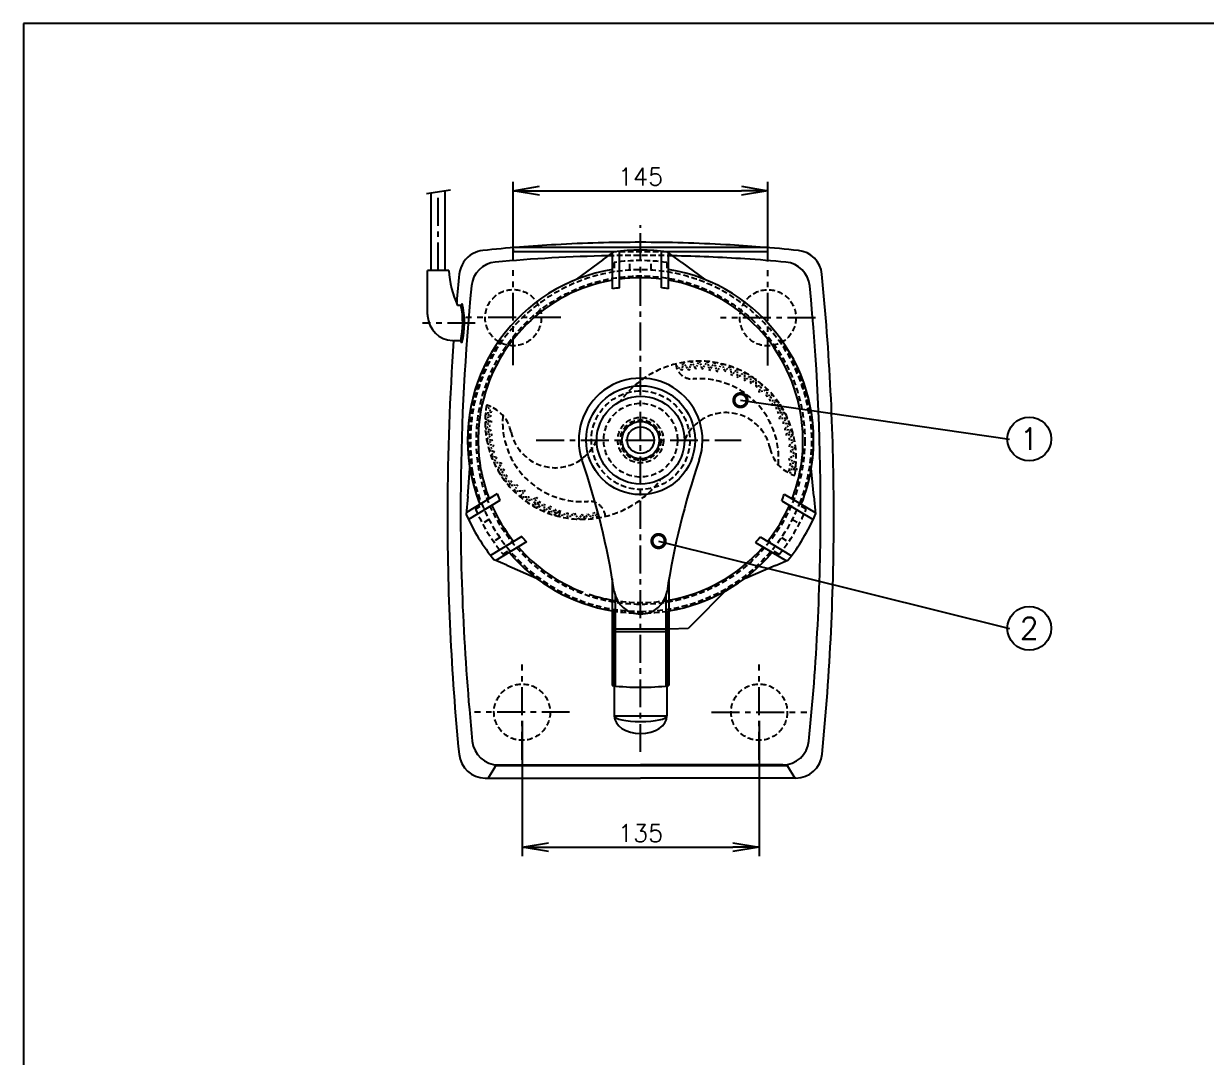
# Model space of a CAD drawing. Extents: x 115 to 2025, y 0 to 1377.
# Drawn here: x 115 to 789, y 788 to 1377 of the extents above; entities that cross this region are included whole.
import ezdxf
from ezdxf.enums import TextEntityAlignment as Align

# ---------------------------------------------------------------- set-up
doc = ezdxf.new("R2010")
doc.units = 0
doc.header["$LTSCALE"] = 0.5
doc.header["$PDMODE"] = 3
for name, pattern in [('ACISOTGL', [3, 2, -1]), ('CENTER', [50.8, 31.75, -6.35, 6.35, -6.35]), ('HIDDEN', [9.525, 6.35, -3.175])]:
    doc.linetypes.add(name, pattern=pattern)
doc.layers.get('0').update_dxf_attribs({"linetype": 'CONTINUOUS'})
doc.layers.get('DEFPOINTS').update_dxf_attribs({"linetype": 'CONTINUOUS'})
for name, color, linetype in [('DANMEN', 7, 'CONTINUOUS'), ('kiki-2d2', 7, 'CONTINUOUS'), ('SUNPOU', 7, 'CONTINUOUS'), ('WAKU', 7, 'CONTINUOUS')]:
    doc.layers.add(name, color=color, linetype=linetype)
doc.styles.get("Standard").update_dxf_attribs({"font": 'ROMANS', "bigfont": 'EXTFONT.shx'})
doc.dimstyles.get("Standard").update_dxf_attribs({"dimscale": 5, "dimtxt": 2, "dimasz": 3, "dimexe": 1, "dimexo": 1, "dimgap": 0.6, "dimtad": 3, "dimdec": 0, "dimzin": 0, "dimdsep": 46, "dimtxsty": 'STANDARD', "dimblk1": 'OPEN', "dimblk2": 'OPEN', "dimsah": 1, "dimcen": 1.5, "dimclrd": 7, "dimclre": 7, "dimclrt": 7, "dimadec": 0, "dimazin": 0, "dimtfac": 1, "dimtdec": 0, "dimtmove": 0, "dimatfit": 0, "dimldrblk": 'DOTSMALL', "dimfxl": 1, "dimtvp": 1, "dimtolj": 1, "dimtzin": 0, "dimarcsym": 0})

# ---------------------------------------------------------------- blocks, each defined once
blk = doc.blocks.new('_DotSmall')
at = {"color": 0, "linetype": 'ByBlock', "const_width": 0.5}
blk.add_lwpolyline([(-0.0625, 0, 1), (0.0625, 0, 1)], format="xyb", close=True, dxfattribs=at)
blk = doc.blocks.new('_OPEN')
at = {"color": 0, "linetype": 'ByBlock'}
for p, q in [((-1, 0.167), (0, 0)), ((0, 0), (-1, -0.167)), ((0, 0), (-1, 0))]:
    blk.add_line(p, q, dxfattribs=at)
blk = doc.blocks.new('*D20')
at = {"layer": 'DEFPOINTS', "color": 0}
for p in [(398.84, 984.76), (533.84, 984.76), (533.84, 907.86)]:
    blk.add_point(p, dxfattribs=at)
at = {"layer": 'SUNPOU', "color": 7, "lineweight": -2}
for p, q in [((398.84, 979.76), (398.84, 902.86)), ((533.84, 979.76), (533.84, 902.86)), ((413.84, 907.86), (518.84, 907.86))]:
    blk.add_line(p, q, dxfattribs=at)
at = {"layer": 'SUNPOU', "color": 7, "lineweight": -2, "xscale": 15, "yscale": 15, "zscale": 15, "rotation": 180}
blk.add_blockref('_OPEN', (398.84, 907.86), dxfattribs=at)
at = {"layer": 'SUNPOU', "color": 7, "lineweight": -2, "xscale": 15, "yscale": 15, "zscale": 15}
blk.add_blockref('_OPEN', (533.84, 907.86), dxfattribs=at)
at = {"layer": 'SUNPOU', "color": 7, "insert": (466.34, 915.86), "char_height": 10, "attachment_point": 5}
blk.add_mtext('\\A1;135', dxfattribs=at)
blk = doc.blocks.new('*D21')
at = {"layer": 'DEFPOINTS', "color": 0}
for p in [(538.82, 1281.64), (393.8, 1236.45), (538.82, 1236.36)]:
    blk.add_point(p, dxfattribs=at)
at = {"layer": 'SUNPOU', "color": 7, "lineweight": -2}
for p, q in [((393.8, 1241.45), (393.8, 1286.64)), ((538.82, 1241.36), (538.82, 1286.64)), ((408.8, 1281.64), (523.82, 1281.64))]:
    blk.add_line(p, q, dxfattribs=at)
at = {"layer": 'SUNPOU', "color": 7, "lineweight": -2, "xscale": 15, "yscale": 15, "zscale": 15, "rotation": 180}
blk.add_blockref('_OPEN', (393.8, 1281.64), dxfattribs=at)
at = {"layer": 'SUNPOU', "color": 7, "lineweight": -2, "xscale": 15, "yscale": 15, "zscale": 15}
blk.add_blockref('_OPEN', (538.82, 1281.64), dxfattribs=at)
at = {"layer": 'SUNPOU', "color": 7, "insert": (466.31, 1289.64), "char_height": 10, "attachment_point": 5}
blk.add_mtext('\\A1;145', dxfattribs=at)

msp = doc.modelspace()

# ---------------------------------------------------------------- linework, layer by layer
at = {"color": 2}
msp.add_line((493.34, 1032.47), (482.51, 1032.08), dxfattribs=at)
at = {"layer": 'DANMEN', "color": 4, "linetype": 'CENTER'}
msp.add_line((351.04, 1236.26), (351.04, 1281.13), dxfattribs=at)
at = {"layer": 'DANMEN', "color": 2, "linetype": 'CENTER'}
for p, q in [((466.34, 962.12), (466.34, 1262.12)), ((393.8, 1182.29), (393.8, 1236.45)), ((538.82, 1182.2), (538.82, 1236.36)), ((372.16, 1206.26), (342.18, 1206.26)), ((420.88, 1209.37), (366.72, 1209.37)), ((565.9, 1209.28), (511.74, 1209.28)), ((406.94, 1139.62), (523.53, 1139.62)), ((398.84, 957.68), (398.84, 1011.84)), ((533.84, 957.68), (533.84, 1011.84)), ((425.92, 984.76), (371.76, 984.76)), ((506.76, 984.76), (560.92, 984.76))]:
    msp.add_line(p, q, dxfattribs=at)
at = {"layer": 'DANMEN', "color": 2, "linetype": 'HIDDEN'}
for p, q in [((481.27, 1246.82), (451.3, 1246.82)), ((451.28, 1240.76), (451.28, 1235.7)), ((460.28, 1236.87), (460.28, 1241.69)), ((472.28, 1236.87), (472.28, 1241.69)), ((481.28, 1240.76), (481.28, 1235.7)), ((363.86, 1196.26), (364.61, 1195.04)), ((372.34, 1100.35), (376.12, 1102.65)), ((560.57, 1100.31), (556.22, 1102.91)), ((379.94, 1094.44), (376.23, 1092.18)), ((552.76, 1094.49), (556.75, 1092.11)), ((386.14, 1084.17), (382.49, 1081.94)), ((546.56, 1084.22), (550.59, 1081.81)), ((387.98, 1074.75), (391.63, 1076.97)), ((545.18, 1074.56), (541.08, 1077.01))]:
    msp.add_line(p, q, dxfattribs=at)
at = {"layer": 'DANMEN', "color": 2, "linetype": 'ACISOTGL'}
for p, q in [((486.52, 1181.94), (490.06, 1179.19)), ((490.06, 1179.19), (490.5, 1183.86)), ((490.5, 1183.86), (494.03, 1179.31)), ((494.03, 1179.31), (495.49, 1184.47)), ((495.49, 1184.47), (497.66, 1180.13)), ((497.66, 1180.13), (499.65, 1184.62)), ((499.65, 1184.62), (501.4, 1180.13)), ((501.4, 1180.13), (504.29, 1184.43)), ((504.29, 1184.43), (505.6, 1179.31)), ((505.6, 1179.31), (508.25, 1183.95)), ((508.25, 1183.95), (509.7, 1178.61)), ((509.7, 1178.61), (512.68, 1183.06)), ((512.68, 1183.06), (514.26, 1178.72)), ((514.26, 1178.72), (517.18, 1181.77)), ((517.18, 1181.77), (518.11, 1176.39)), ((518.11, 1176.39), (521.33, 1180.2)), ((521.33, 1180.2), (521.33, 1175.22)), ((521.33, 1175.22), (525.43, 1178.24)), ((525.43, 1178.24), (525.43, 1173.47)), ((525.43, 1173.47), (528.95, 1176.22)), ((528.95, 1176.22), (528.95, 1171.95)), ((528.95, 1171.95), (531.91, 1174.24)), ((531.91, 1174.24), (531.91, 1169.96)), ((531.91, 1169.96), (535.64, 1171.3)), ((535.64, 1171.3), (533.54, 1167.16)), ((533.54, 1167.16), (538.65, 1168.52)), ((538.65, 1168.52), (537.75, 1164.59)), ((537.75, 1164.59), (541.36, 1165.62)), ((541.36, 1165.62), (539.56, 1162.37)), ((378.59, 1159.62), (381.5, 1155.49)), ((539.56, 1162.37), (544.18, 1162.1)), ((544.18, 1162.1), (540.79, 1159.8)), ((540.79, 1159.8), (546.31, 1159.8)), ((546.31, 1159.8), (543.23, 1157.79)), ((381.18, 1153.38), (377.76, 1151.83)), ((377.76, 1151.83), (381.81, 1150.09)), ((381.5, 1155.49), (377.95, 1154.82)), ((377.95, 1154.82), (381.18, 1153.38)), ((543.23, 1157.79), (547.15, 1157.63)), ((547.15, 1157.63), (544.18, 1155.36)), ((544.18, 1155.36), (548.43, 1155.36)), ((548.43, 1155.36), (545, 1152.2)), ((545, 1152.2), (550.02, 1152.14)), ((550.02, 1152.14), (547.1, 1149.52)), ((381.81, 1150.09), (377.73, 1149.92)), ((377.73, 1149.92), (380.72, 1147.9)), ((380.72, 1147.9), (377.85, 1146.23)), ((377.85, 1146.23), (381.26, 1145.48)), ((381.26, 1145.48), (378.13, 1143.24)), ((547.1, 1149.52), (551.39, 1148.83)), ((551.39, 1148.83), (548.16, 1145.9)), ((548.16, 1145.9), (552.63, 1145.14)), ((552.63, 1145.14), (548.86, 1142.86)), ((378.13, 1143.24), (381.73, 1142.9)), ((381.73, 1142.9), (378.61, 1140.06)), ((378.61, 1140.06), (382.05, 1139.77)), ((382.05, 1139.77), (379.11, 1137.64)), ((548.86, 1142.86), (553.26, 1142.86)), ((553.26, 1142.86), (550.49, 1140.17)), ((550.49, 1140.17), (554.02, 1139.37)), ((554.02, 1139.37), (550.61, 1136.43)), ((379.11, 1137.64), (382.67, 1136.57)), ((382.67, 1136.57), (380.06, 1134.05)), ((380.06, 1134.05), (383.06, 1133.21)), ((383.06, 1133.21), (381.19, 1130.66)), ((550.61, 1136.43), (554.64, 1135.1)), ((554.89, 1131.75), (550.61, 1128.84)), ((554.64, 1135.1), (551.55, 1133.4)), ((551.55, 1133.4), (554.89, 1131.75)), ((381.19, 1130.66), (384.24, 1129.92)), ((384.24, 1129.92), (382.76, 1126.86)), ((382.76, 1126.86), (387.29, 1126.8)), ((387.29, 1126.8), (384.87, 1122.75)), ((550.61, 1128.84), (554.89, 1126.95)), ((554.89, 1126.95), (550.85, 1125.8)), ((550.85, 1125.8), (555.76, 1122.88)), ((384.87, 1122.75), (388.62, 1123.04)), ((388.62, 1123.04), (386.69, 1119.73)), ((386.69, 1119.73), (390.1, 1119.73)), ((390.1, 1119.73), (389.19, 1116.21)), ((555.76, 1122.88), (550.61, 1122.88)), ((550.61, 1122.88), (551.87, 1120.36)), ((389.19, 1116.21), (393, 1116.21)), ((393, 1116.21), (391.09, 1113.87)), ((391.09, 1113.87), (396.29, 1114.21)), ((396.29, 1114.21), (394.22, 1110.53)), ((394.22, 1110.53), (400.59, 1110.98)), ((400.59, 1110.98), (397.64, 1107.43)), ((397.64, 1107.43), (402.83, 1107.43)), ((402.83, 1107.43), (401, 1104.84)), ((401, 1104.84), (407.56, 1107)), ((407.56, 1107), (404.81, 1102.36)), ((404.81, 1102.36), (409.05, 1104.68)), ((409.05, 1104.68), (407.13, 1101.06)), ((407.13, 1101.06), (411.54, 1103.27)), ((411.54, 1103.27), (411.35, 1099.05)), ((411.35, 1099.05), (415.27, 1102.28)), ((415.27, 1102.28), (413.72, 1098.1)), ((413.72, 1098.1), (418.01, 1100.19)), ((418.01, 1100.19), (417.04, 1096.98)), ((419.68, 1096.26), (424.98, 1098.3)), ((424.98, 1098.3), (424.51, 1095.28)), ((424.51, 1095.28), (428.74, 1097.99)), ((428.74, 1097.99), (430.94, 1094.66)), ((438.9, 1094.94), (439.63, 1098.68)), ((439.63, 1098.68), (441.6, 1095.29)), ((441.6, 1095.29), (441.74, 1099.47)), ((430.94, 1094.66), (433.03, 1097.56)), ((433.03, 1097.56), (434.73, 1094.65)), ((434.73, 1094.65), (436.28, 1097.73)), ((436.28, 1097.73), (438.9, 1094.94))]:
    msp.add_line(p, q, dxfattribs=at)
at = {"layer": 'DANMEN', "color": 2}
for p, q in [((417.04, 1096.98), (420.5, 1099.54)), ((420.5, 1099.54), (419.68, 1096.26))]:
    msp.add_line(p, q, dxfattribs=at)
at = {"layer": 'DANMEN', "color": 2, "linetype": 'HIDDEN'}
for radius in [93.5, 28.05, 21, 13, 11.5]:
    msp.add_circle((466.34, 1139.62), radius, dxfattribs=at)
at = {"layer": 'DANMEN', "color": 4, "linetype": 'HIDDEN'}
for centre in [(393.8, 1209.37), (538.82, 1209.28), (398.84, 984.76), (533.84, 984.76)]:
    msp.add_circle(centre, 16, dxfattribs=at)
at = {"layer": 'DANMEN', "color": 3}
for centre, radius, start, end in [((378.02, 1232.69), 15, 95.91131, 118.12484), ((466.84, 374.84), 877.43, 93.1812, 95.91131), ((378.02, 1232.69), 15, 118.12484, 174.36087), ((1754.57, 1096.76), 1398.25, 174.36087, 175.02348)]:
    msp.add_arc(centre, radius, start, end, dxfattribs=at)
at = {"layer": 'DANMEN', "color": 2, "linetype": 'HIDDEN'}
for centre, radius, start, end in [((466.34, 340.22), 904.55, 88.84692, 91.1603), ((466.28, 1139.87), 102, 81.54348, 98.45652), ((466.36, 1139.65), 96.97, 8.88296, 188.89276), ((360.04, 1211.26), 15, 266.73423, 270), ((466.34, 1139.62), 97.5, 144.22418, 190.04136), ((466.31, 1139.61), 97.53, 338.35512, 35.77381), ((499.65, 1129.32), 55.3, 349.89547, 143.93903), ((495.62, 1183.76), 9.28, 184.63882, 274.23194), ((499.65, 1129.32), 45.3, 355.21342, 94.23194), ((433.03, 1149.92), 55.3, 169.89547, 323.93903), ((370.32, 1134.49), 26.46, 65.79876, 71.79816), ((372.97, 1140.38), 20, 11.67743, 65.79876), ((433.03, 1149.92), 45.3, 175.21342, 274.23194), ((514.98, 1129.62), 25.67, 11.67743, 157.07287), ((466.34, 1139.62), 97.5, 352.33774, 7.66226), ((417.69, 1149.62), 25.67, 191.67743, 337.07287), ((559.7, 1138.87), 20, 191.67743, 245.79876), ((466.34, 1139.62), 97.5, 190.04136, 201.68553), ((555.16, 1126.56), 7.02, 242.11576, 261.21875), ((437.05, 1095.49), 9.28, 4.63882, 94.23194), ((466.25, 1140.16), 102, 202.97413, 219.88717), ((466.34, 1139.62), 97.5, 201.68553, 270), ((466.34, 1139.62), 97.5, 270, 338.34223), ((466.27, 1139.2), 102, 320.67945, 337.59249), ((466.34, 1139.62), 92.5, 259.94493, 280.05507), ((466.34, 1139.62), 98.5, 260.56321, 279.43679)]:
    msp.add_arc(centre, radius, start, end, dxfattribs=at)
at = {"layer": 'kiki-2d2', "color": 2}
for p, q in [((344.46, 1280.13), (358.05, 1282.21)), ((347.04, 1236.26), (347.04, 1280.52)), ((347.04, 1245.82), (347.04, 1280.52)), ((355.04, 1245.93), (355.04, 1281.75)), ((393.84, 1248.28), (393.84, 1249.28)), ((419.34, 1249.28), (393.84, 1249.28)), ((393.84, 1248.28), (393.84, 1246.82)), ((421.81, 1246.82), (393.84, 1246.82)), ((441.2, 1249.28), (419.34, 1249.28)), ((451.3, 1246.82), (421.81, 1246.82)), ((491.47, 1249.28), (441.2, 1249.28)), ((444.75, 1242.21), (451.06, 1246.79)), ((450.28, 1225.7), (450.28, 1246.23)), ((454.28, 1226.39), (454.28, 1247.2)), ((478.28, 1226.39), (478.28, 1247.2)), ((538.84, 1246.82), (481.27, 1246.82)), ((489.82, 1240.76), (481.51, 1246.79)), ((482.28, 1225.7), (482.28, 1246.23)), ((538.84, 1249.28), (491.47, 1249.28)), ((538.84, 1249.28), (534.08, 1249.28)), ((538.84, 1246.82), (538.84, 1249.28)), ((347.04, 1236.26), (347.04, 1245.82)), ((355.04, 1236.26), (355.04, 1245.93)), ((444.75, 1242.21), (429.75, 1231.34)), ((489.82, 1240.76), (502.81, 1231.34)), ((345.04, 1211.26), (345.04, 1236.26)), ((357.04, 1236.26), (345.04, 1236.26)), ((364.04, 1216.26), (362.04, 1216.26)), ((364.04, 1216.26), (364.79, 1217.48)), ((363.86, 1196.26), (360.04, 1196.26)), ((367.88, 1107.64), (369.14, 1123.62)), ((564.95, 1107.65), (563.53, 1123.62)), ((367.88, 1107.64), (367.07, 1097.39)), ((384.66, 1109.05), (367.15, 1098.35)), ((386.16, 1105.27), (368.41, 1094.43)), ((546.7, 1105.11), (564.55, 1094.44)), ((548.15, 1108.9), (565.77, 1098.37)), ((564.95, 1107.65), (565.86, 1097.41)), ((398.67, 1084.8), (380.92, 1073.95)), ((534.39, 1084.51), (552.24, 1073.83)), ((401.35, 1081.75), (383.84, 1071.04)), ((531.74, 1081.43), (549.36, 1070.9)), ((390.14, 1068.41), (382.95, 1071.41)), ((543.07, 1068.21), (550.24, 1071.28)), ((390.14, 1068.41), (407.01, 1060.99)), ((543.07, 1068.21), (526.05, 1060.91)), ((450.19, 1060.74), (450.19, 999.88)), ((482.49, 1060.48), (482.49, 999.88)), ((451.89, 1051.21), (451.89, 999.69)), ((480.79, 1051.05), (480.79, 999.69)), ((517.62, 1056.7), (493.34, 1032.47)), ((451.34, 1042.27), (451.34, 982.62)), ((481.34, 1042.27), (481.34, 982.62)), ((451.34, 1032.12), (481.34, 1032.12)), ((451.34, 1030.62), (481.34, 1030.62)), ((451.34, 982.62), (481.34, 982.62)), ((383.4, 953.48), (379.46, 947.26)), ((383.4, 953.48), (383.94, 954.33)), ((383.94, 954.33), (548.73, 954.33)), ((385.43, 954.76), (466.34, 954.76)), ((547.24, 954.76), (466.34, 954.76)), ((548.73, 954.33), (549.73, 954.33)), ((549.73, 954.33), (554.21, 947.26))]:
    msp.add_line(p, q, dxfattribs=at)
at = {"layer": 'kiki-2d2', "color": 3}
for p in [(377.88, 947.26), (554.8, 947.26)]:
    msp.add_line(p, (466.34, 947.26), dxfattribs=at)
at = {"layer": 'kiki-2d2', "color": 2}
for radius in [31.02, 25, 10.62, 7.65]:
    msp.add_circle((466.34, 1139.62), radius, dxfattribs=at)
at = {"layer": 'kiki-2d2', "color": 3}
for centre, radius, start, end in [((466.84, 374.84), 877.43, 90.03265, 93.1812), ((465.84, 374.84), 877.43, 86.7913, 89.96735), ((465.84, 374.84), 877.43, 85.51404, 86.7913), ((465.84, 374.84), 877.43, 84.08869, 85.51404), ((554.66, 1232.69), 15, 5.63913, 84.08869), ((-821.9, 1096.76), 1398.25, 0.16391, 5.63913), ((1754.57, 1096.76), 1398.25, 175.91931, 179.83609), ((1754.57, 1096.76), 1398.25, 179.83609, 185.57997), ((-821.9, 1096.76), 1398.25, 354.42003, 0.16391), ((377.88, 962.26), 15, 185.57997, 270), ((554.8, 962.26), 15, 270, 354.42003)]:
    msp.add_arc(centre, radius, start, end, dxfattribs=at)
at = {"layer": 'kiki-2d2', "color": 2}
for centre, radius, start, end in [((466.28, 1139.87), 108, 81.8957, 98.1043), ((384.96, 1226.04), 15, 95.24876, 174.41411), ((466.34, 340.22), 904.55, 91.1603, 95.24876), ((466.34, 340.22), 904.55, 86.23275, 88.84692), ((466.34, 340.22), 904.55, 84.75124, 86.23275), ((547.71, 1226.04), 15, 5.58589, 84.75124), ((420.31, 1241.46), 63.48, 184.69114, 203.38135), ((466.34, 1139.62), 98.5, 99.381, 188.75933), ((466.34, 1139.62), 98.5, 351.24067, 80.6843), ((1670.96, 1100.27), 1307.14, 174.41411, 179.47585), ((466.27, 1139.7), 92.42, 99.96254, 169.45087), ((467.28, 1139.87), 87.5, 98.54415, 101.203), ((466.27, 1139.7), 92.42, 82.53272, 97.45362), ((465.28, 1139.87), 87.5, 78.797, 81.45585), ((466.27, 1139.7), 92.42, 7.41053, 80.02372), ((-738.29, 1100.27), 1307.14, 0.01423, 5.58589), ((318.65, 1206.68), 46.4, 347.03044, 11.92583), ((318.65, 1206.68), 47.4, 345.82038, 13.17983), ((360.04, 1211.26), 15, 180, 183.49145), ((360.04, 1211.26), 15, 183.49145, 266.73423), ((466.34, 1139.62), 35.27, 341.04878, 198.99135), ((466.34, 1139.62), 92.5, 169.40977, 190.59023), ((472.43, 1139.05), 86.4, 349.0376, 8.36473), ((29.16, 989.16), 427.07, 8.663, 18.99135), ((904.19, 989.27), 427.67, 161.04878, 171.36341), ((466.34, 1139.62), 98.5, 188.75933, 201.78542), ((466.34, 1139.62), 92.5, 190.59023, 201.1532), ((466.34, 1139.62), 92.5, 338.84456, 349.40977), ((466.34, 1139.62), 98.5, 338.24797, 351.24067), ((1670.96, 1100.27), 1307.14, 179.47585, 185.79666), ((466.77, 1139.3), 87.5, 200.22765, 202.8865), ((465.75, 1138.34), 87.5, 337.68011, 340.33897), ((466.34, 1139.62), 92.5, 203.6621, 218.57028), ((466.34, 1139.62), 92.5, 321.43138, 336.33948), ((-738.29, 1100.27), 1307.14, 354.20334, 0.01423), ((466.25, 1140.16), 108, 203.32634, 219.53495), ((466.27, 1139.2), 108, 321.03166, 337.24027), ((465.72, 1141.01), 87.5, 219.97479, 222.63365), ((466.78, 1140.05), 87.5, 317.93297, 320.59182), ((466.34, 1139.62), 92.5, 221.07495, 249.33268), ((466.34, 1139.62), 92.5, 280.05507, 318.92293), ((466.34, 1139.62), 98.5, 220.48237, 260.56321), ((466.34, 1139.62), 98.5, 279.43679, 319.55111), ((466.34, 1139.62), 92.5, 251.53399, 259.94493), ((466.36, 1055.78), 15.18, 188.663, 351.36341), ((466.34, 1139.62), 140.68, 263.4077, 276.5923), ((385.43, 969.76), 15, 185.79666, 270), ((547.24, 969.76), 15, 270, 354.20334)]:
    msp.add_arc(centre, radius, start, end, dxfattribs=at)
for ratio in [0.666667, 0.211742]:
    msp.add_ellipse((466.34, 982.62), major_axis=(15, 0), ratio=ratio, start_param=3.141593, end_param=6.283185, dxfattribs=at)
at = {"layer": 'SUNPOU'}
for centre in [(687.65, 1140.31), (687.65, 1032.5)]:
    msp.add_circle(centre, 12.5, dxfattribs=at)
at = {"layer": 'WAKU', "color": 6}
for p, q in [((2025, 1376.75), (115, 1376.75)), ((115, 1376.75), (115, 0))]:
    msp.add_line(p, q, dxfattribs=at)

# ---------------------------------------------------------------- texts
at = {"layer": 'SUNPOU'}
for s, p in [('1', (687.65, 1140.31)), ('2', (687.65, 1032.5))]:
    msp.add_text(s, height=12.5, rotation=360, dxfattribs=at).set_placement(p, align=Align.MIDDLE)

# ---------------------------------------------------------------- dimensions: what is measured, and where the dimension line sits
for base, p1, p2, picture, middle in [((538.82, 1281.64), (393.8, 1236.45), (538.82, 1236.36), '*D21', (466.31, 1289.64)), ((533.84, 907.86), (398.84, 984.76), (533.84, 984.76), '*D20', (466.34, 915.86))]:
    dim = msp.add_linear_dim(base=base, p1=p1, p2=p2, dimstyle='STANDARD', dxfattribs=at)
    dim.commit()
    dim.dimension.update_dxf_attribs({"geometry": picture, "text_midpoint": middle})

# ---------------------------------------------------------------- leaders
for points in [[(523.2, 1162.35), (676.33, 1140.14)], [(523.2, 1162.35), (676.33, 1140.14)], [(476.56, 1082.17), (676.33, 1032.33)], [(476.56, 1082.17), (676.33, 1032.33)]]:
    msp.add_leader(points, dimstyle='STANDARD', dxfattribs=at)

doc.saveas('drawing.dxf')
